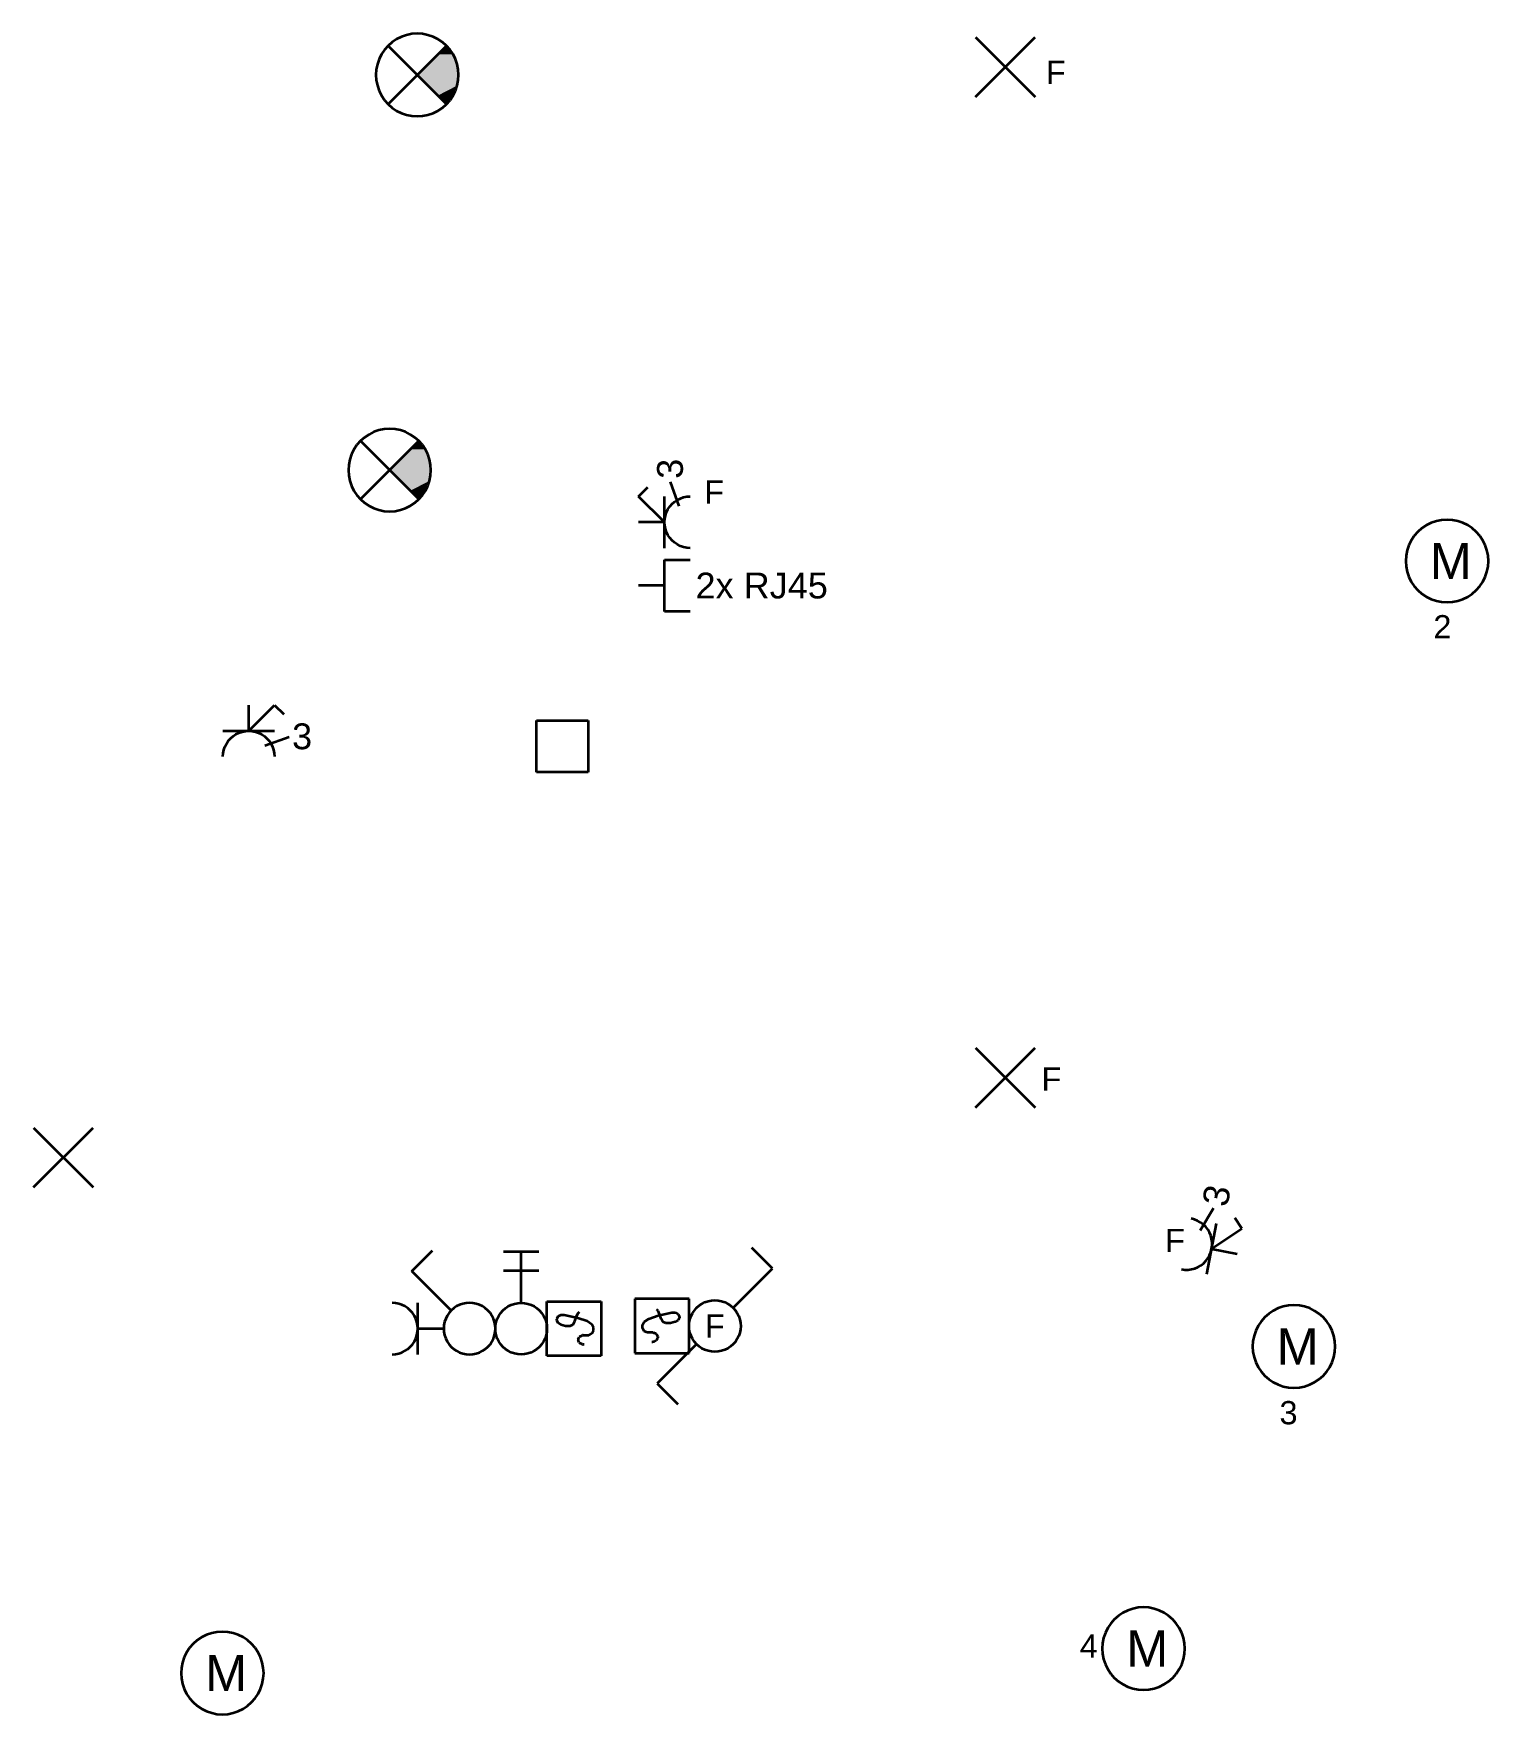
# Model space of a CAD drawing. Extents: x 800 to 1481, y 55 to 490.
# Drawn here: x 1361.4 to 1417.7, y 54.9 to 120 of the extents above; entities that cross this region are included whole.
import ezdxf

# ---------------------------------------------------------------- set-up
doc = ezdxf.new("R2010")
doc.units = 0
doc.layers.get('0').update_dxf_attribs({"lineweight": 18})
for name, color, linetype, lineweight, true_color in [('E_Licht', 7, 'Continuous', 35, 0x0080ff), ('E_RTH', 5, 'Continuous', 35, 0x0000ff), ('E_UKV', 3, 'Continuous', 35, 0x00ff00)]:
    doc.layers.add(name, color=color, linetype=linetype, lineweight=lineweight, true_color=true_color)
doc.styles.get("Standard").update_dxf_attribs({"font": 'arial.ttf'})

# ---------------------------------------------------------------- blocks, each defined once
blk = doc.blocks.new('Notleuchte-A0Q9B2L1AY', base_point=(1373.564, 101.506))
at = {"color": 0, "lineweight": -2}
for p, q in [((1374.033, 104.237), (1373.895, 104.079)), ((1374.19, 104.375), (1374.033, 104.237)), ((1374.033, 104.237), (1376.295, 101.975)), ((1374.033, 101.975), (1376.295, 104.237)), ((1374.364, 104.491), (1374.19, 104.375)), ((1374.552, 104.583), (1374.364, 104.491)), ((1374.75, 104.651), (1374.552, 104.583)), ((1374.955, 104.692), (1374.75, 104.651)), ((1375.164, 104.705), (1374.955, 104.692)), ((1375.372, 104.692), (1375.164, 104.705)), ((1375.578, 104.651), (1375.372, 104.692)), ((1375.776, 104.583), (1375.578, 104.651)), ((1375.963, 104.491), (1375.776, 104.583)), ((1376.137, 104.375), (1375.963, 104.491)), ((1376.295, 104.237), (1376.137, 104.375)), ((1376.433, 104.079), (1376.295, 104.237)), ((1373.686, 103.718), (1373.619, 103.52)), ((1373.778, 103.905), (1373.686, 103.718)), ((1373.895, 104.079), (1373.778, 103.905)), ((1376.549, 103.905), (1376.433, 104.079)), ((1376.642, 103.718), (1376.549, 103.905)), ((1376.709, 103.52), (1376.642, 103.718)), ((1373.578, 103.314), (1373.564, 103.106)), ((1373.564, 103.106), (1373.578, 102.897)), ((1373.619, 103.52), (1373.578, 103.314)), ((1373.578, 102.897), (1373.619, 102.692)), ((1376.75, 103.314), (1376.709, 103.52)), ((1376.709, 102.692), (1376.75, 102.897)), ((1376.763, 103.106), (1376.75, 103.314)), ((1376.75, 102.897), (1376.763, 103.106)), ((1373.619, 102.692), (1373.686, 102.494)), ((1373.686, 102.494), (1373.778, 102.306)), ((1373.778, 102.306), (1373.895, 102.132)), ((1376.433, 102.132), (1376.549, 102.306)), ((1376.549, 102.306), (1376.642, 102.494)), ((1376.642, 102.494), (1376.709, 102.692)), ((1373.895, 102.132), (1374.033, 101.975)), ((1374.033, 101.975), (1374.19, 101.837)), ((1374.19, 101.837), (1374.364, 101.72)), ((1374.364, 101.72), (1374.552, 101.628)), ((1374.552, 101.628), (1374.75, 101.561)), ((1375.578, 101.561), (1375.776, 101.628)), ((1375.776, 101.628), (1375.963, 101.72)), ((1375.963, 101.72), (1376.137, 101.837)), ((1376.137, 101.837), (1376.295, 101.975)), ((1376.295, 101.975), (1376.433, 102.132)), ((1374.75, 101.561), (1374.955, 101.52)), ((1374.955, 101.52), (1375.164, 101.506)), ((1375.164, 101.506), (1375.372, 101.52)), ((1375.372, 101.52), (1375.578, 101.561))]:
    blk.add_line(p, q, dxfattribs=at)
for points in [[(1376.549, 103.905), (1375.963, 103.905), (1376.295, 104.237)], [(1376.709, 103.52), (1375.578, 103.52), (1376.549, 103.905)], [(1375.578, 103.52), (1376.549, 103.905), (1375.963, 103.905)], [(1376.763, 103.106), (1375.164, 103.106), (1376.709, 103.52)], [(1375.164, 103.106), (1376.709, 103.52), (1375.578, 103.52)], [(1375.578, 102.692), (1376.763, 103.106), (1375.164, 103.106)], [(1376.763, 103.106), (1375.164, 103.106), (1376.763, 103.106)], [(1375.164, 103.106), (1376.763, 103.106), (1375.164, 103.106)], [(1376.709, 102.692), (1375.578, 102.692), (1376.763, 103.106)], [(1375.963, 102.306), (1376.709, 102.692), (1375.578, 102.692)], [(1376.549, 102.306), (1375.963, 102.306), (1376.709, 102.692)], [(1376.295, 101.975), (1376.549, 102.306), (1375.963, 102.306)]]:
    blk.add_solid(points, dxfattribs=at)
blk = doc.blocks.new('Notleuchte-A0Q9B2L3AY', base_point=(1374.631, 116.816))
at = {"color": 0, "lineweight": -2}
for p, q in [((1375.619, 119.893), (1375.431, 119.801)), ((1375.817, 119.96), (1375.619, 119.893)), ((1376.022, 120.001), (1375.817, 119.96)), ((1376.231, 120.015), (1376.022, 120.001)), ((1376.439, 120.001), (1376.231, 120.015)), ((1376.645, 119.96), (1376.439, 120.001)), ((1376.843, 119.893), (1376.645, 119.96)), ((1377.03, 119.801), (1376.843, 119.893)), ((1374.845, 119.215), (1374.753, 119.027)), ((1374.962, 119.389), (1374.845, 119.215)), ((1375.1, 119.546), (1374.962, 119.389)), ((1375.257, 119.684), (1375.1, 119.546)), ((1375.1, 119.546), (1377.362, 117.284)), ((1375.1, 117.284), (1377.362, 119.546)), ((1375.431, 119.801), (1375.257, 119.684)), ((1377.204, 119.684), (1377.03, 119.801)), ((1377.362, 119.546), (1377.204, 119.684)), ((1377.5, 119.389), (1377.362, 119.546)), ((1377.616, 119.215), (1377.5, 119.389)), ((1377.709, 119.027), (1377.616, 119.215)), ((1374.645, 118.624), (1374.631, 118.415)), ((1374.686, 118.829), (1374.645, 118.624)), ((1374.753, 119.027), (1374.686, 118.829)), ((1377.776, 118.829), (1377.709, 119.027)), ((1377.817, 118.624), (1377.776, 118.829)), ((1377.83, 118.415), (1377.817, 118.624)), ((1374.631, 118.415), (1374.645, 118.207)), ((1374.645, 118.207), (1374.686, 118.001)), ((1374.686, 118.001), (1374.753, 117.803)), ((1377.709, 117.803), (1377.776, 118.001)), ((1377.776, 118.001), (1377.817, 118.207)), ((1377.817, 118.207), (1377.83, 118.415)), ((1374.753, 117.803), (1374.845, 117.616)), ((1374.845, 117.616), (1374.962, 117.442)), ((1374.962, 117.442), (1375.1, 117.284)), ((1375.1, 117.284), (1375.257, 117.146)), ((1377.204, 117.146), (1377.362, 117.284)), ((1377.362, 117.284), (1377.5, 117.442)), ((1377.5, 117.442), (1377.616, 117.616)), ((1377.616, 117.616), (1377.709, 117.803)), ((1375.257, 117.146), (1375.431, 117.03)), ((1375.431, 117.03), (1375.619, 116.938)), ((1375.619, 116.938), (1375.817, 116.87)), ((1375.817, 116.87), (1376.022, 116.829)), ((1376.022, 116.829), (1376.231, 116.816)), ((1376.231, 116.816), (1376.439, 116.829)), ((1376.439, 116.829), (1376.645, 116.87)), ((1376.645, 116.87), (1376.843, 116.938)), ((1376.843, 116.938), (1377.03, 117.03)), ((1377.03, 117.03), (1377.204, 117.146))]:
    blk.add_line(p, q, dxfattribs=at)
for points in [[(1377.776, 118.829), (1376.645, 118.829), (1377.616, 119.215)], [(1376.645, 118.829), (1377.616, 119.215), (1377.03, 119.215)], [(1377.616, 119.215), (1377.03, 119.215), (1377.362, 119.546)], [(1377.83, 118.415), (1376.231, 118.415), (1377.776, 118.829)], [(1376.231, 118.415), (1377.776, 118.829), (1376.645, 118.829)], [(1376.645, 118.001), (1377.83, 118.415), (1376.231, 118.415)], [(1377.83, 118.415), (1376.231, 118.415), (1377.83, 118.415)], [(1376.231, 118.415), (1377.83, 118.415), (1376.231, 118.415)], [(1377.776, 118.001), (1376.645, 118.001), (1377.83, 118.415)], [(1377.03, 117.616), (1377.776, 118.001), (1376.645, 118.001)], [(1377.616, 117.616), (1377.03, 117.616), (1377.776, 118.001)], [(1377.362, 117.284), (1377.616, 117.616), (1377.03, 117.616)]]:
    blk.add_solid(points, dxfattribs=at)
blk = doc.blocks.new('Deckenauslass-A0Q9B2PXAY', base_point=(1397.85, 117.568))
at = {"color": 0, "lineweight": -2}
for p, q in [((1397.85, 117.568), (1400.158, 119.876)), ((1397.85, 119.876), (1400.158, 117.568))]:
    blk.add_line(p, q, dxfattribs=at)
blk = doc.blocks.new('Bauteilbeschriftung-A0Q9B2PZAY', base_point=(1400.573, 118.063))
at = {"color": 0, "linetype": 'ByBlock', "lineweight": -2, "ltscale": 0.35, "insert": (1400.573, 118.963), "char_height": 0.9, "attachment_point": 1}
blk.add_mtext('{\\fArial;F}', dxfattribs=at)
blk = doc.blocks.new('2xRJ45-Steckdose_ UP-A0Q9B2Q1AY', base_point=(1384.805, 97.633))
at = {"color": 0, "linetype": 'ByBlock', "lineweight": -2, "ltscale": 0.35}
for p, q in [((1385.805, 97.633), (1385.805, 99.633)), ((1385.805, 99.633), (1386.805, 99.633)), ((1385.805, 98.633), (1384.805, 98.633)), ((1386.805, 97.633), (1385.805, 97.633))]:
    blk.add_line(p, q, dxfattribs=at)
at = {"color": 0, "linetype": 'ByBlock', "lineweight": -2, "ltscale": 0.35, "insert": (1387.007, 99.133), "char_height": 1, "attachment_point": 1}
blk.add_mtext('{\\fArial;2x RJ45}', dxfattribs=at)
blk = doc.blocks.new('Steckdose T13_ UP_ 3-fach_ geschaltet-A0Q9B2Q3AY', base_point=(1384.805, 100.088))
at = {"color": 0, "linetype": 'ByBlock', "lineweight": -2, "ltscale": 0.35}
for p, q in [((1384.805, 102.088), (1385.16, 102.443)), ((1386.375, 101.705), (1386.036, 102.65)), ((1385.805, 101.088), (1384.805, 102.088)), ((1385.805, 100.088), (1385.805, 102.088)), ((1385.882, 101.471), (1385.939, 101.588)), ((1385.939, 101.588), (1386.012, 101.697)), ((1386.012, 101.697), (1386.098, 101.795)), ((1386.098, 101.795), (1386.197, 101.881)), ((1386.197, 101.881), (1386.305, 101.954)), ((1386.305, 101.954), (1386.423, 102.012)), ((1386.423, 102.012), (1386.547, 102.054)), ((1386.547, 102.054), (1386.675, 102.08)), ((1386.675, 102.08), (1386.805, 102.088)), ((1385.805, 101.088), (1384.805, 101.088)), ((1385.805, 101.088), (1385.814, 101.219)), ((1385.814, 100.958), (1385.805, 101.088)), ((1385.814, 101.219), (1385.84, 101.347)), ((1385.84, 100.829), (1385.814, 100.958)), ((1385.84, 101.347), (1385.882, 101.471)), ((1385.882, 100.705), (1385.84, 100.829)), ((1385.939, 100.588), (1385.882, 100.705)), ((1386.012, 100.479), (1385.939, 100.588)), ((1386.098, 100.381), (1386.012, 100.479)), ((1386.197, 100.295), (1386.098, 100.381)), ((1386.305, 100.222), (1386.197, 100.295)), ((1386.423, 100.164), (1386.305, 100.222)), ((1386.547, 100.122), (1386.423, 100.164)), ((1386.675, 100.097), (1386.547, 100.122)), ((1386.805, 100.088), (1386.675, 100.097))]:
    blk.add_line(p, q, dxfattribs=at)
at = {"color": 0, "linetype": 'ByBlock', "lineweight": -2, "ltscale": 0.35, "insert": (1385.518, 102.767), "char_height": 1, "attachment_point": 1, "rotation": 90}
blk.add_mtext('{\\fArial;3}', dxfattribs=at)
blk = doc.blocks.new('Bauteilbeschriftung-A0Q9B2Q5AY', base_point=(1387.346, 101.807))
at = {"color": 0, "linetype": 'ByBlock', "lineweight": -2, "ltscale": 0.35, "insert": (1387.346, 102.707), "char_height": 0.9, "attachment_point": 1}
blk.add_mtext('{\\fArial;F}', dxfattribs=at)
blk = doc.blocks.new('Deckenauslass-A0Q9B2Q7AY', base_point=(1397.85, 78.416))
at = {"color": 0, "lineweight": -2}
for p, q in [((1397.85, 78.416), (1400.158, 80.724)), ((1397.85, 80.724), (1400.158, 78.416))]:
    blk.add_line(p, q, dxfattribs=at)
blk = doc.blocks.new('Bauteilbeschriftung-A0Q9B2Q9AY', base_point=(1400.403, 79.07))
at = {"color": 0, "linetype": 'ByBlock', "lineweight": -2, "ltscale": 0.35, "insert": (1400.403, 79.97), "char_height": 0.9, "attachment_point": 1}
blk.add_mtext('{\\fArial;F}', dxfattribs=at)
blk = doc.blocks.new('Steckdose T13_ UP_ 3-fach_ geschaltet-A0Q9B2QLAY', base_point=(1405.821, 71.953))
at = {"color": 0, "linetype": 'ByBlock', "lineweight": -2, "ltscale": 0.35}
for p, q in [((1406.553, 73.65), (1407.066, 74.512)), ((1406.33, 74.074), (1406.203, 74.108)), ((1406.451, 74.025), (1406.33, 74.074)), ((1406.564, 73.96), (1406.451, 74.025)), ((1406.668, 73.881), (1406.564, 73.96)), ((1406.761, 73.788), (1406.668, 73.881)), ((1406.841, 73.685), (1406.761, 73.788)), ((1406.802, 71.953), (1407.185, 73.916)), ((1406.907, 73.572), (1406.841, 73.685)), ((1406.993, 72.935), (1408.166, 73.725)), ((1408.166, 73.725), (1407.886, 74.141)), ((1406.957, 73.451), (1406.907, 73.572)), ((1406.992, 73.325), (1406.957, 73.451)), ((1406.96, 72.808), (1406.993, 72.935)), ((1407.009, 73.195), (1406.992, 73.325)), ((1406.993, 72.935), (1407.01, 73.065)), ((1406.993, 72.935), (1407.975, 72.744)), ((1407.01, 73.065), (1407.009, 73.195)), ((1406.458, 72.231), (1406.571, 72.297)), ((1406.571, 72.297), (1406.674, 72.377)), ((1406.674, 72.377), (1406.766, 72.47)), ((1406.766, 72.47), (1406.845, 72.574)), ((1406.845, 72.574), (1406.91, 72.687)), ((1406.91, 72.687), (1406.96, 72.808)), ((1405.821, 72.145), (1405.95, 72.128)), ((1405.95, 72.128), (1406.081, 72.129)), ((1406.081, 72.129), (1406.211, 72.146)), ((1406.211, 72.146), (1406.337, 72.18)), ((1406.337, 72.18), (1406.458, 72.231))]:
    blk.add_line(p, q, dxfattribs=at)
at = {"color": 0, "linetype": 'ByBlock', "lineweight": -2, "ltscale": 0.35, "insert": (1406.615, 74.719), "char_height": 1, "attachment_point": 1, "rotation": 78.97438}
blk.add_mtext('{\\fArial;3}', dxfattribs=at)
blk = doc.blocks.new('Bauteilbeschriftung-A0Q9B2QNAY', base_point=(1405.191, 72.812))
at = {"color": 0, "linetype": 'ByBlock', "lineweight": -2, "ltscale": 0.35, "insert": (1405.191, 73.712), "char_height": 0.9, "attachment_point": 1}
blk.add_mtext('{\\fArial;F}', dxfattribs=at)
blk = doc.blocks.new('Motor allgemein-A0Q9B2QZAY', base_point=(1414.508, 97.984))
at = {"color": 0, "linetype": 'ByBlock', "lineweight": -2, "ltscale": 0.35}
for p, q in [((1415.308, 100.969), (1415.134, 100.853)), ((1415.496, 101.062), (1415.308, 100.969)), ((1415.694, 101.129), (1415.496, 101.062)), ((1415.899, 101.17), (1415.694, 101.129)), ((1416.108, 101.184), (1415.899, 101.17)), ((1416.317, 101.17), (1416.108, 101.184)), ((1416.522, 101.129), (1416.317, 101.17)), ((1416.72, 101.062), (1416.522, 101.129)), ((1416.908, 100.969), (1416.72, 101.062)), ((1417.082, 100.853), (1416.908, 100.969)), ((1414.722, 100.384), (1414.63, 100.196)), ((1414.839, 100.558), (1414.722, 100.384)), ((1414.977, 100.715), (1414.839, 100.558)), ((1415.134, 100.853), (1414.977, 100.715)), ((1417.239, 100.715), (1417.082, 100.853)), ((1417.377, 100.558), (1417.239, 100.715)), ((1417.494, 100.384), (1417.377, 100.558)), ((1417.586, 100.196), (1417.494, 100.384)), ((1414.522, 99.792), (1414.508, 99.584)), ((1414.562, 99.998), (1414.522, 99.792)), ((1414.63, 100.196), (1414.562, 99.998)), ((1417.653, 99.998), (1417.586, 100.196)), ((1417.694, 99.792), (1417.653, 99.998)), ((1417.708, 99.584), (1417.694, 99.792)), ((1414.508, 99.584), (1414.522, 99.375)), ((1414.522, 99.375), (1414.562, 99.17)), ((1414.562, 99.17), (1414.63, 98.971)), ((1414.63, 98.971), (1414.722, 98.784)), ((1417.494, 98.784), (1417.586, 98.971)), ((1417.586, 98.971), (1417.653, 99.17)), ((1417.653, 99.17), (1417.694, 99.375)), ((1417.694, 99.375), (1417.708, 99.584)), ((1414.722, 98.784), (1414.839, 98.61)), ((1414.839, 98.61), (1414.977, 98.452)), ((1414.977, 98.452), (1415.134, 98.314)), ((1417.082, 98.314), (1417.239, 98.452)), ((1417.239, 98.452), (1417.377, 98.61)), ((1417.377, 98.61), (1417.494, 98.784)), ((1415.134, 98.314), (1415.308, 98.198)), ((1415.308, 98.198), (1415.496, 98.105)), ((1415.496, 98.105), (1415.694, 98.038)), ((1415.694, 98.038), (1415.899, 97.997)), ((1415.899, 97.997), (1416.108, 97.984)), ((1416.108, 97.984), (1416.317, 97.997)), ((1416.317, 97.997), (1416.522, 98.038)), ((1416.522, 98.038), (1416.72, 98.105)), ((1416.72, 98.105), (1416.908, 98.198)), ((1416.908, 98.198), (1417.082, 98.314))]:
    blk.add_line(p, q, dxfattribs=at)
at = {"color": 0, "linetype": 'ByBlock', "lineweight": -2, "ltscale": 0.35, "insert": (1415.438, 100.284), "char_height": 1.4, "attachment_point": 1}
blk.add_mtext('{\\fArial;M}', dxfattribs=at)
blk = doc.blocks.new('Bauteilbeschriftung-A0Q9B2R1AY', base_point=(1415.578, 96.588))
at = {"color": 0, "linetype": 'ByBlock', "lineweight": -2, "ltscale": 0.35, "insert": (1415.578, 97.488), "char_height": 0.9, "attachment_point": 1}
blk.add_mtext('{\\fArial;2}', dxfattribs=at)
blk = doc.blocks.new('Motor allgemein-A0Q9B2R3AY', base_point=(1408.579, 67.556))
at = {"color": 0, "linetype": 'ByBlock', "lineweight": -2, "ltscale": 0.35}
for p, q in [((1409.205, 70.425), (1409.048, 70.287)), ((1409.379, 70.541), (1409.205, 70.425)), ((1409.567, 70.634), (1409.379, 70.541)), ((1409.765, 70.701), (1409.567, 70.634)), ((1409.97, 70.742), (1409.765, 70.701)), ((1410.179, 70.756), (1409.97, 70.742)), ((1410.388, 70.742), (1410.179, 70.756)), ((1410.593, 70.701), (1410.388, 70.742)), ((1410.792, 70.634), (1410.593, 70.701)), ((1410.979, 70.541), (1410.792, 70.634)), ((1411.153, 70.425), (1410.979, 70.541)), ((1411.311, 70.287), (1411.153, 70.425)), ((1408.701, 69.768), (1408.634, 69.57)), ((1408.794, 69.956), (1408.701, 69.768)), ((1408.91, 70.13), (1408.794, 69.956)), ((1409.048, 70.287), (1408.91, 70.13)), ((1411.449, 70.13), (1411.311, 70.287)), ((1411.565, 69.956), (1411.449, 70.13)), ((1411.657, 69.768), (1411.565, 69.956)), ((1411.725, 69.57), (1411.657, 69.768)), ((1408.593, 69.365), (1408.579, 69.156)), ((1408.579, 69.156), (1408.593, 68.947)), ((1408.634, 69.57), (1408.593, 69.365)), ((1411.766, 69.365), (1411.725, 69.57)), ((1411.779, 69.156), (1411.766, 69.365)), ((1411.766, 68.947), (1411.779, 69.156)), ((1408.593, 68.947), (1408.634, 68.742)), ((1408.634, 68.742), (1408.701, 68.544)), ((1408.701, 68.544), (1408.794, 68.356)), ((1411.565, 68.356), (1411.657, 68.544)), ((1411.657, 68.544), (1411.725, 68.742)), ((1411.725, 68.742), (1411.766, 68.947)), ((1408.794, 68.356), (1408.91, 68.182)), ((1408.91, 68.182), (1409.048, 68.024)), ((1409.048, 68.024), (1409.205, 67.886)), ((1409.205, 67.886), (1409.379, 67.77)), ((1409.379, 67.77), (1409.567, 67.678)), ((1410.792, 67.678), (1410.979, 67.77)), ((1410.979, 67.77), (1411.153, 67.886)), ((1411.153, 67.886), (1411.311, 68.024)), ((1411.311, 68.024), (1411.449, 68.182)), ((1411.449, 68.182), (1411.565, 68.356)), ((1409.567, 67.678), (1409.765, 67.61)), ((1409.765, 67.61), (1409.97, 67.57)), ((1409.97, 67.57), (1410.179, 67.556)), ((1410.179, 67.556), (1410.388, 67.57)), ((1410.388, 67.57), (1410.593, 67.61)), ((1410.593, 67.61), (1410.792, 67.678))]:
    blk.add_line(p, q, dxfattribs=at)
at = {"color": 0, "linetype": 'ByBlock', "lineweight": -2, "ltscale": 0.35, "insert": (1409.509, 69.856), "char_height": 1.4, "attachment_point": 1}
blk.add_mtext('{\\fArial;M}', dxfattribs=at)
blk = doc.blocks.new('Bauteilbeschriftung-A0Q9B2R5AY', base_point=(1409.619, 66.141))
at = {"color": 0, "linetype": 'ByBlock', "lineweight": -2, "ltscale": 0.35, "insert": (1409.619, 67.041), "char_height": 0.9, "attachment_point": 1}
blk.add_mtext('{\\fArial;3}', dxfattribs=at)
blk = doc.blocks.new('Motor allgemein-A0Q9B2R7AY', base_point=(1402.754, 55.854))
at = {"color": 0, "linetype": 'ByBlock', "lineweight": -2, "ltscale": 0.35}
for p, q in [((1403.38, 58.723), (1403.222, 58.585)), ((1403.554, 58.839), (1403.38, 58.723)), ((1403.742, 58.932), (1403.554, 58.839)), ((1403.94, 58.999), (1403.742, 58.932)), ((1404.145, 59.04), (1403.94, 58.999)), ((1404.354, 59.054), (1404.145, 59.04)), ((1404.563, 59.04), (1404.354, 59.054)), ((1404.768, 58.999), (1404.563, 59.04)), ((1404.966, 58.932), (1404.768, 58.999)), ((1405.154, 58.839), (1404.966, 58.932)), ((1405.328, 58.723), (1405.154, 58.839)), ((1405.485, 58.585), (1405.328, 58.723)), ((1402.876, 58.066), (1402.808, 57.868)), ((1402.968, 58.254), (1402.876, 58.066)), ((1403.084, 58.428), (1402.968, 58.254)), ((1403.222, 58.585), (1403.084, 58.428)), ((1405.623, 58.428), (1405.485, 58.585)), ((1405.739, 58.254), (1405.623, 58.428)), ((1405.832, 58.066), (1405.739, 58.254)), ((1405.899, 57.868), (1405.832, 58.066)), ((1402.767, 57.663), (1402.754, 57.454)), ((1402.754, 57.454), (1402.767, 57.245)), ((1402.808, 57.868), (1402.767, 57.663)), ((1405.94, 57.663), (1405.899, 57.868)), ((1405.954, 57.454), (1405.94, 57.663)), ((1405.94, 57.245), (1405.954, 57.454)), ((1402.767, 57.245), (1402.808, 57.04)), ((1402.808, 57.04), (1402.876, 56.841)), ((1402.876, 56.841), (1402.968, 56.654)), ((1402.968, 56.654), (1403.084, 56.48)), ((1405.623, 56.48), (1405.739, 56.654)), ((1405.739, 56.654), (1405.832, 56.841)), ((1405.832, 56.841), (1405.899, 57.04)), ((1405.899, 57.04), (1405.94, 57.245)), ((1403.084, 56.48), (1403.222, 56.322)), ((1403.222, 56.322), (1403.38, 56.184)), ((1403.38, 56.184), (1403.554, 56.068)), ((1403.554, 56.068), (1403.742, 55.976)), ((1404.966, 55.976), (1405.154, 56.068)), ((1405.154, 56.068), (1405.328, 56.184)), ((1405.328, 56.184), (1405.485, 56.322)), ((1405.485, 56.322), (1405.623, 56.48)), ((1403.742, 55.976), (1403.94, 55.908)), ((1403.94, 55.908), (1404.145, 55.867)), ((1404.145, 55.867), (1404.354, 55.854)), ((1404.354, 55.854), (1404.563, 55.867)), ((1404.563, 55.867), (1404.768, 55.908)), ((1404.768, 55.908), (1404.966, 55.976))]:
    blk.add_line(p, q, dxfattribs=at)
at = {"color": 0, "linetype": 'ByBlock', "lineweight": -2, "ltscale": 0.35, "insert": (1403.684, 58.154), "char_height": 1.4, "attachment_point": 1}
blk.add_mtext('{\\fArial;M}', dxfattribs=at)
blk = doc.blocks.new('Bauteilbeschriftung-A0Q9B2R9AY', base_point=(1401.884, 57.101))
at = {"color": 0, "linetype": 'ByBlock', "lineweight": -2, "ltscale": 0.35, "insert": (1401.884, 58.001), "char_height": 0.9, "attachment_point": 1}
blk.add_mtext('{\\fArial;4}', dxfattribs=at)
blk = doc.blocks.new('Temperaturmelder_ UP-A0Q9B2RBAY', base_point=(1384.655, 68.898))
at = {"color": 0, "linetype": 'ByBlock', "lineweight": -2, "ltscale": 0.35}
for p, q in [((1384.655, 70.998), (1384.655, 68.898)), ((1386.755, 70.998), (1384.655, 70.998)), ((1386.755, 68.898), (1386.755, 70.998)), ((1385.195, 70.233), (1385.555, 70.353)), ((1385.555, 70.533), (1385.495, 70.593)), ((1385.615, 70.413), (1385.555, 70.533)), ((1385.555, 70.353), (1386.095, 70.473)), ((1385.675, 70.233), (1385.615, 70.413)), ((1386.095, 70.473), (1386.215, 70.473)), ((1386.215, 70.473), (1386.335, 70.413)), ((1386.335, 70.413), (1386.379, 70.326)), ((1386.379, 70.326), (1386.383, 70.317)), ((1384.955, 69.993), (1385.015, 70.113)), ((1384.955, 69.873), (1384.955, 69.993)), ((1385.015, 69.753), (1384.955, 69.873)), ((1385.015, 70.113), (1385.195, 70.233)), ((1385.135, 69.693), (1385.015, 69.753)), ((1385.358, 69.693), (1385.135, 69.693)), ((1385.358, 69.693), (1385.366, 69.692)), ((1385.366, 69.692), (1385.375, 69.691)), ((1385.375, 69.691), (1385.383, 69.688)), ((1385.383, 69.688), (1385.391, 69.685)), ((1385.479, 69.641), (1385.391, 69.685)), ((1385.735, 70.113), (1385.675, 70.233)), ((1385.855, 70.053), (1385.735, 70.113)), ((1386.035, 70.053), (1385.855, 70.053)), ((1386.215, 70.113), (1386.035, 70.053)), ((1386.335, 70.173), (1386.215, 70.113)), ((1386.379, 70.259), (1386.335, 70.173)), ((1386.383, 70.268), (1386.379, 70.259)), ((1386.383, 70.317), (1386.385, 70.307)), ((1386.385, 70.278), (1386.383, 70.268)), ((1386.385, 70.307), (1386.386, 70.298)), ((1386.386, 70.288), (1386.385, 70.278)), ((1386.386, 70.298), (1386.386, 70.288)), ((1385.315, 69.333), (1385.358, 69.333)), ((1385.366, 69.333), (1385.358, 69.333)), ((1385.375, 69.335), (1385.366, 69.333)), ((1385.383, 69.337), (1385.375, 69.335)), ((1385.391, 69.341), (1385.383, 69.337)), ((1385.391, 69.341), (1385.479, 69.384)), ((1385.479, 69.641), (1385.485, 69.637)), ((1385.485, 69.388), (1385.479, 69.384)), ((1385.485, 69.637), (1385.491, 69.633)), ((1385.491, 69.392), (1385.485, 69.388)), ((1385.491, 69.633), (1385.496, 69.628)), ((1385.496, 69.397), (1385.491, 69.392)), ((1385.496, 69.628), (1385.5, 69.622)), ((1385.5, 69.403), (1385.496, 69.397)), ((1385.5, 69.622), (1385.504, 69.616)), ((1385.504, 69.409), (1385.5, 69.403)), ((1385.543, 69.538), (1385.504, 69.616)), ((1385.504, 69.409), (1385.543, 69.488)), ((1385.543, 69.538), (1385.546, 69.531)), ((1385.546, 69.494), (1385.543, 69.488)), ((1385.546, 69.531), (1385.548, 69.524)), ((1385.548, 69.502), (1385.546, 69.494)), ((1385.548, 69.524), (1385.549, 69.516)), ((1385.549, 69.509), (1385.548, 69.502)), ((1385.549, 69.516), (1385.549, 69.509)), ((1384.655, 68.898), (1386.755, 68.898))]:
    blk.add_line(p, q, dxfattribs=at)
blk = doc.blocks.new('Schalter_ Schema 3_ UP-A0Q9B2RDAY', base_point=(1385.527, 66.922))
at = {"color": 0, "lineweight": -2}
for p, q in [((1389.984, 72.176), (1389.186, 72.974)), ((1388.462, 70.655), (1389.984, 72.176)), ((1386.79, 70.206), (1386.832, 70.33)), ((1386.832, 70.33), (1386.889, 70.448)), ((1386.889, 70.448), (1386.962, 70.556)), ((1386.962, 70.556), (1387.048, 70.655)), ((1387.048, 70.655), (1387.147, 70.741)), ((1387.147, 70.741), (1387.255, 70.814)), ((1387.255, 70.814), (1387.373, 70.872)), ((1387.373, 70.872), (1387.497, 70.914)), ((1387.497, 70.914), (1387.625, 70.939)), ((1387.625, 70.939), (1387.755, 70.948)), ((1387.755, 70.948), (1387.886, 70.939)), ((1387.886, 70.939), (1388.014, 70.914)), ((1388.014, 70.914), (1388.138, 70.872)), ((1388.138, 70.872), (1388.255, 70.814)), ((1388.255, 70.814), (1388.364, 70.741)), ((1388.364, 70.741), (1388.463, 70.655)), ((1388.463, 70.655), (1388.549, 70.556)), ((1388.549, 70.556), (1388.621, 70.448)), ((1388.621, 70.448), (1388.679, 70.33)), ((1388.679, 70.33), (1388.721, 70.206)), ((1386.755, 69.948), (1386.764, 70.078)), ((1386.764, 69.817), (1386.755, 69.948)), ((1386.764, 70.078), (1386.79, 70.206)), ((1386.79, 69.689), (1386.764, 69.817)), ((1386.832, 69.565), (1386.79, 69.689)), ((1388.721, 69.689), (1388.679, 69.565)), ((1388.721, 70.206), (1388.747, 70.078)), ((1388.747, 69.817), (1388.721, 69.689)), ((1388.747, 70.078), (1388.755, 69.948)), ((1388.755, 69.948), (1388.747, 69.817)), ((1387.048, 69.241), (1385.527, 67.719)), ((1386.889, 69.448), (1386.832, 69.565)), ((1386.962, 69.339), (1386.889, 69.448)), ((1387.048, 69.241), (1386.962, 69.339)), ((1387.147, 69.154), (1387.048, 69.241)), ((1387.255, 69.082), (1387.147, 69.154)), ((1387.373, 69.024), (1387.255, 69.082)), ((1387.497, 68.982), (1387.373, 69.024)), ((1388.138, 69.024), (1388.014, 68.982)), ((1388.255, 69.082), (1388.138, 69.024)), ((1388.364, 69.154), (1388.255, 69.082)), ((1388.463, 69.241), (1388.364, 69.154)), ((1388.549, 69.339), (1388.463, 69.241)), ((1388.621, 69.448), (1388.549, 69.339)), ((1388.679, 69.565), (1388.621, 69.448)), ((1387.625, 68.956), (1387.497, 68.982)), ((1387.755, 68.948), (1387.625, 68.956)), ((1387.886, 68.956), (1387.755, 68.948)), ((1388.014, 68.982), (1387.886, 68.956)), ((1385.527, 67.719), (1386.324, 66.922))]:
    blk.add_line(p, q, dxfattribs=at)
blk = doc.blocks.new('Bauteilbeschriftung-A0Q9B2RFAY', base_point=(1387.372, 69.498))
at = {"color": 0, "linetype": 'ByBlock', "lineweight": -2, "ltscale": 0.35, "insert": (1387.372, 70.398), "char_height": 0.9, "attachment_point": 1}
blk.add_mtext('{\\fArial;F}', dxfattribs=at)
blk = doc.blocks.new('Abzweigdose quadratisch (multi) UP-A0Q9B2T1AY', base_point=(1380.855, 91.406))
at = {"color": 0, "lineweight": -2}
for p, q in [((1380.855, 93.406), (1382.855, 93.406)), ((1380.855, 91.406), (1380.855, 93.406)), ((1382.855, 93.406), (1382.855, 91.406)), ((1382.855, 91.406), (1380.855, 91.406))]:
    blk.add_line(p, q, dxfattribs=at)
blk = doc.blocks.new('Steckdose T13_ UP_ 3-fach_ geschaltet-A0Q9B2T3AY', base_point=(1368.705, 92.006))
at = {"color": 0, "linetype": 'ByBlock', "lineweight": -2, "ltscale": 0.35}
for p, q in [((1369.705, 93.006), (1369.705, 94.006)), ((1369.705, 93.006), (1370.705, 94.006)), ((1370.705, 94.006), (1371.06, 93.651)), ((1368.705, 93.006), (1370.705, 93.006)), ((1368.782, 92.388), (1368.839, 92.506)), ((1368.839, 92.506), (1368.912, 92.614)), ((1368.912, 92.614), (1368.998, 92.713)), ((1368.998, 92.713), (1369.097, 92.799)), ((1369.097, 92.799), (1369.205, 92.872)), ((1369.205, 92.872), (1369.323, 92.93)), ((1369.323, 92.93), (1369.447, 92.972)), ((1369.447, 92.972), (1369.575, 92.997)), ((1369.575, 92.997), (1369.705, 93.006)), ((1369.705, 93.006), (1369.836, 92.997)), ((1369.836, 92.997), (1369.964, 92.972)), ((1369.964, 92.972), (1370.088, 92.93)), ((1370.088, 92.93), (1370.205, 92.872)), ((1370.205, 92.872), (1370.314, 92.799)), ((1370.314, 92.799), (1370.413, 92.713)), ((1370.323, 92.437), (1371.267, 92.775)), ((1370.413, 92.713), (1370.499, 92.614)), ((1370.499, 92.614), (1370.571, 92.506)), ((1370.571, 92.506), (1370.629, 92.388)), ((1368.705, 92.006), (1368.714, 92.136)), ((1368.714, 92.136), (1368.74, 92.264)), ((1368.74, 92.264), (1368.782, 92.388)), ((1370.629, 92.388), (1370.671, 92.264)), ((1370.671, 92.264), (1370.697, 92.136)), ((1370.697, 92.136), (1370.705, 92.006))]:
    blk.add_line(p, q, dxfattribs=at)
at = {"color": 0, "linetype": 'ByBlock', "lineweight": -2, "ltscale": 0.35, "insert": (1371.384, 93.293), "char_height": 1, "attachment_point": 1}
blk.add_mtext('{\\fArial;3}', dxfattribs=at)
blk = doc.blocks.new('Deckenauslass-A0Q9B2T7AY', base_point=(1361.376, 75.323))
at = {"color": 0, "lineweight": -2}
for p, q in [((1361.376, 75.323), (1363.684, 77.631)), ((1361.376, 77.631), (1363.684, 75.323))]:
    blk.add_line(p, q, dxfattribs=at)
blk = doc.blocks.new('Motor allgemein-A0Q9B2T9AY', base_point=(1367.085, 54.904))
at = {"color": 0, "linetype": 'ByBlock', "lineweight": -2, "ltscale": 0.35}
for p, q in [((1368.073, 57.982), (1367.885, 57.889)), ((1368.271, 58.049), (1368.073, 57.982)), ((1368.476, 58.09), (1368.271, 58.049)), ((1368.685, 58.104), (1368.476, 58.09)), ((1368.894, 58.09), (1368.685, 58.104)), ((1369.099, 58.049), (1368.894, 58.09)), ((1369.297, 57.982), (1369.099, 58.049)), ((1369.485, 57.889), (1369.297, 57.982)), ((1367.299, 57.304), (1367.207, 57.116)), ((1367.416, 57.478), (1367.299, 57.304)), ((1367.554, 57.635), (1367.416, 57.478)), ((1367.711, 57.773), (1367.554, 57.635)), ((1367.885, 57.889), (1367.711, 57.773)), ((1369.659, 57.773), (1369.485, 57.889)), ((1369.816, 57.635), (1369.659, 57.773)), ((1369.954, 57.478), (1369.816, 57.635)), ((1370.071, 57.304), (1369.954, 57.478)), ((1370.163, 57.116), (1370.071, 57.304)), ((1367.099, 56.713), (1367.085, 56.504)), ((1367.14, 56.918), (1367.099, 56.713)), ((1367.207, 57.116), (1367.14, 56.918)), ((1370.23, 56.918), (1370.163, 57.116)), ((1370.271, 56.713), (1370.23, 56.918)), ((1370.285, 56.504), (1370.271, 56.713)), ((1367.085, 56.504), (1367.099, 56.295)), ((1367.099, 56.295), (1367.14, 56.09)), ((1367.14, 56.09), (1367.207, 55.891)), ((1370.163, 55.891), (1370.23, 56.09)), ((1370.23, 56.09), (1370.271, 56.295)), ((1370.271, 56.295), (1370.285, 56.504)), ((1367.207, 55.891), (1367.299, 55.704)), ((1367.299, 55.704), (1367.416, 55.53)), ((1367.416, 55.53), (1367.554, 55.372)), ((1367.554, 55.372), (1367.711, 55.234)), ((1369.659, 55.234), (1369.816, 55.372)), ((1369.816, 55.372), (1369.954, 55.53)), ((1369.954, 55.53), (1370.071, 55.704)), ((1370.071, 55.704), (1370.163, 55.891)), ((1367.711, 55.234), (1367.885, 55.118)), ((1367.885, 55.118), (1368.073, 55.026)), ((1368.073, 55.026), (1368.271, 54.958)), ((1368.271, 54.958), (1368.476, 54.917)), ((1368.476, 54.917), (1368.685, 54.904)), ((1368.685, 54.904), (1368.894, 54.917)), ((1368.894, 54.917), (1369.099, 54.958)), ((1369.099, 54.958), (1369.297, 55.026)), ((1369.297, 55.026), (1369.485, 55.118)), ((1369.485, 55.118), (1369.659, 55.234))]:
    blk.add_line(p, q, dxfattribs=at)
at = {"color": 0, "linetype": 'ByBlock', "lineweight": -2, "ltscale": 0.35, "insert": (1368.015, 57.204), "char_height": 1.4, "attachment_point": 1}
blk.add_mtext('{\\fArial;M}', dxfattribs=at)
blk = doc.blocks.new('Temperaturmelder_ UP-A0Q9B2TBAY', base_point=(1381.255, 68.798))
at = {"color": 0, "linetype": 'ByBlock', "lineweight": -2, "ltscale": 0.35}
for p, q in [((1381.255, 68.798), (1381.255, 70.898)), ((1381.255, 70.898), (1383.355, 70.898)), ((1381.795, 70.373), (1381.675, 70.313)), ((1381.915, 70.373), (1381.795, 70.373)), ((1382.455, 70.253), (1381.915, 70.373)), ((1382.395, 70.313), (1382.455, 70.433)), ((1382.455, 70.433), (1382.515, 70.493)), ((1383.355, 70.898), (1383.355, 68.798)), ((1381.626, 70.207), (1381.624, 70.198)), ((1381.624, 70.198), (1381.624, 70.188)), ((1381.624, 70.188), (1381.626, 70.178)), ((1381.628, 70.217), (1381.626, 70.207)), ((1381.626, 70.178), (1381.628, 70.168)), ((1381.632, 70.226), (1381.628, 70.217)), ((1381.628, 70.168), (1381.632, 70.159)), ((1381.675, 70.313), (1381.632, 70.226)), ((1381.632, 70.159), (1381.675, 70.073)), ((1381.675, 70.073), (1381.795, 70.013)), ((1381.795, 70.013), (1381.975, 69.953)), ((1381.975, 69.953), (1382.155, 69.953)), ((1382.155, 69.953), (1382.275, 70.013)), ((1382.275, 70.013), (1382.335, 70.133)), ((1382.335, 70.133), (1382.395, 70.313)), ((1382.815, 70.133), (1382.455, 70.253)), ((1382.995, 70.013), (1382.815, 70.133)), ((1383.055, 69.893), (1382.995, 70.013)), ((1382.995, 69.653), (1383.055, 69.773)), ((1383.055, 69.773), (1383.055, 69.893)), ((1382.463, 69.424), (1382.462, 69.416)), ((1382.462, 69.416), (1382.462, 69.409)), ((1382.462, 69.409), (1382.463, 69.402)), ((1382.465, 69.431), (1382.463, 69.424)), ((1382.463, 69.402), (1382.465, 69.394)), ((1382.468, 69.438), (1382.465, 69.431)), ((1382.465, 69.394), (1382.468, 69.388)), ((1382.468, 69.438), (1382.507, 69.516)), ((1382.507, 69.309), (1382.468, 69.388)), ((1382.511, 69.522), (1382.507, 69.516)), ((1382.507, 69.309), (1382.511, 69.303)), ((1382.515, 69.528), (1382.511, 69.522)), ((1382.511, 69.303), (1382.515, 69.297)), ((1382.52, 69.533), (1382.515, 69.528)), ((1382.515, 69.297), (1382.52, 69.292)), ((1382.526, 69.537), (1382.52, 69.533)), ((1382.52, 69.292), (1382.526, 69.288)), ((1382.532, 69.541), (1382.526, 69.537)), ((1382.526, 69.288), (1382.532, 69.284)), ((1382.532, 69.541), (1382.62, 69.585)), ((1382.62, 69.241), (1382.532, 69.284)), ((1382.628, 69.588), (1382.62, 69.585)), ((1382.62, 69.241), (1382.628, 69.237)), ((1382.636, 69.591), (1382.628, 69.588)), ((1382.628, 69.237), (1382.636, 69.235)), ((1382.644, 69.592), (1382.636, 69.591)), ((1382.636, 69.235), (1382.644, 69.233)), ((1382.653, 69.593), (1382.644, 69.592)), ((1382.644, 69.233), (1382.653, 69.233)), ((1382.653, 69.593), (1382.875, 69.593)), ((1382.695, 69.233), (1382.653, 69.233)), ((1382.875, 69.593), (1382.995, 69.653)), ((1383.355, 68.798), (1381.255, 68.798))]:
    blk.add_line(p, q, dxfattribs=at)
blk = doc.blocks.new('Storentaster_ UP-A0Q9B2TDAY', base_point=(1379.255, 68.848))
at = {"color": 0, "lineweight": -2}
for p, q in [((1380.945, 72.823), (1379.565, 72.823)), ((1380.255, 70.848), (1380.255, 72.823)), ((1380.945, 72.083), (1379.565, 72.083)), ((1379.332, 70.23), (1379.389, 70.348)), ((1379.389, 70.348), (1379.462, 70.456)), ((1379.462, 70.456), (1379.548, 70.555)), ((1379.548, 70.555), (1379.647, 70.641)), ((1379.647, 70.641), (1379.755, 70.714)), ((1379.755, 70.714), (1379.873, 70.772)), ((1379.873, 70.772), (1379.997, 70.814)), ((1379.997, 70.814), (1380.125, 70.839)), ((1380.125, 70.839), (1380.255, 70.848)), ((1380.255, 70.848), (1380.386, 70.839)), ((1380.386, 70.839), (1380.514, 70.814)), ((1380.514, 70.814), (1380.638, 70.772)), ((1380.638, 70.772), (1380.755, 70.714)), ((1380.755, 70.714), (1380.864, 70.641)), ((1380.864, 70.641), (1380.963, 70.555)), ((1380.963, 70.555), (1381.049, 70.456)), ((1381.049, 70.456), (1381.121, 70.348)), ((1381.121, 70.348), (1381.179, 70.23)), ((1379.255, 69.848), (1379.264, 69.978)), ((1379.264, 69.717), (1379.255, 69.848)), ((1379.264, 69.978), (1379.29, 70.106)), ((1379.29, 69.589), (1379.264, 69.717)), ((1379.29, 70.106), (1379.332, 70.23)), ((1381.179, 70.23), (1381.221, 70.106)), ((1381.221, 70.106), (1381.247, 69.978)), ((1381.247, 69.717), (1381.221, 69.589)), ((1381.247, 69.978), (1381.255, 69.848)), ((1381.255, 69.848), (1381.247, 69.717)), ((1379.332, 69.465), (1379.29, 69.589)), ((1379.389, 69.348), (1379.332, 69.465)), ((1379.462, 69.239), (1379.389, 69.348)), ((1379.548, 69.141), (1379.462, 69.239)), ((1379.647, 69.054), (1379.548, 69.141)), ((1379.755, 68.982), (1379.647, 69.054)), ((1380.864, 69.054), (1380.755, 68.982)), ((1380.963, 69.141), (1380.864, 69.054)), ((1381.049, 69.239), (1380.963, 69.141)), ((1381.121, 69.348), (1381.049, 69.239)), ((1381.179, 69.465), (1381.121, 69.348)), ((1381.221, 69.589), (1381.179, 69.465)), ((1379.873, 68.924), (1379.755, 68.982)), ((1379.997, 68.882), (1379.873, 68.924)), ((1380.125, 68.856), (1379.997, 68.882)), ((1380.255, 68.848), (1380.125, 68.856)), ((1380.386, 68.856), (1380.255, 68.848)), ((1380.514, 68.882), (1380.386, 68.856)), ((1380.638, 68.924), (1380.514, 68.882)), ((1380.755, 68.982), (1380.638, 68.924))]:
    blk.add_line(p, q, dxfattribs=at)
blk = doc.blocks.new('Schalter_ Schema 0_ UP-A0Q9B2TFAY', base_point=(1376.027, 68.848))
at = {"color": 0, "linetype": 'ByBlock', "lineweight": -2, "ltscale": 0.35}
for p, q in [((1376.027, 72.076), (1376.824, 72.874)), ((1377.548, 70.555), (1376.027, 72.076)), ((1377.389, 70.348), (1377.332, 70.23)), ((1377.462, 70.456), (1377.389, 70.348)), ((1377.548, 70.555), (1377.462, 70.456)), ((1377.647, 70.641), (1377.548, 70.555)), ((1377.755, 70.714), (1377.647, 70.641)), ((1377.873, 70.772), (1377.755, 70.714)), ((1377.997, 70.814), (1377.873, 70.772)), ((1378.125, 70.839), (1377.997, 70.814)), ((1378.255, 70.848), (1378.125, 70.839)), ((1378.386, 70.839), (1378.255, 70.848)), ((1378.514, 70.814), (1378.386, 70.839)), ((1378.638, 70.772), (1378.514, 70.814)), ((1378.755, 70.714), (1378.638, 70.772)), ((1378.864, 70.641), (1378.755, 70.714)), ((1378.963, 70.555), (1378.864, 70.641)), ((1379.049, 70.456), (1378.963, 70.555)), ((1379.121, 70.348), (1379.049, 70.456)), ((1379.179, 70.23), (1379.121, 70.348)), ((1377.264, 69.978), (1377.255, 69.848)), ((1377.255, 69.848), (1377.264, 69.717)), ((1377.29, 70.106), (1377.264, 69.978)), ((1377.264, 69.717), (1377.29, 69.589)), ((1377.332, 70.23), (1377.29, 70.106)), ((1379.221, 70.106), (1379.179, 70.23)), ((1379.247, 69.978), (1379.221, 70.106)), ((1379.221, 69.589), (1379.247, 69.717)), ((1379.255, 69.848), (1379.247, 69.978)), ((1379.247, 69.717), (1379.255, 69.848)), ((1377.29, 69.589), (1377.332, 69.465)), ((1377.332, 69.465), (1377.389, 69.348)), ((1377.389, 69.348), (1377.462, 69.239)), ((1377.462, 69.239), (1377.548, 69.141)), ((1377.548, 69.141), (1377.647, 69.054)), ((1377.647, 69.054), (1377.755, 68.982)), ((1378.755, 68.982), (1378.864, 69.054)), ((1378.864, 69.054), (1378.963, 69.141)), ((1378.963, 69.141), (1379.049, 69.239)), ((1379.049, 69.239), (1379.121, 69.348)), ((1379.121, 69.348), (1379.179, 69.465)), ((1379.179, 69.465), (1379.221, 69.589)), ((1377.755, 68.982), (1377.873, 68.924)), ((1377.873, 68.924), (1377.997, 68.882)), ((1377.997, 68.882), (1378.125, 68.856)), ((1378.125, 68.856), (1378.255, 68.848)), ((1378.255, 68.848), (1378.386, 68.856)), ((1378.386, 68.856), (1378.514, 68.882)), ((1378.514, 68.882), (1378.638, 68.924)), ((1378.638, 68.924), (1378.755, 68.982))]:
    blk.add_line(p, q, dxfattribs=at)
blk = doc.blocks.new('Steckdose T13_ UP-A0Q9B2THAY', base_point=(1375.255, 68.848))
at = {"color": 0, "linetype": 'ByBlock', "lineweight": -2, "ltscale": 0.35}
for p, q in [((1375.386, 70.839), (1375.255, 70.848)), ((1375.514, 70.814), (1375.386, 70.839)), ((1375.638, 70.772), (1375.514, 70.814)), ((1375.755, 70.714), (1375.638, 70.772)), ((1375.864, 70.641), (1375.755, 70.714)), ((1375.963, 70.555), (1375.864, 70.641)), ((1376.049, 70.456), (1375.963, 70.555)), ((1376.121, 70.348), (1376.049, 70.456)), ((1376.179, 70.23), (1376.121, 70.348)), ((1376.255, 68.848), (1376.255, 70.848)), ((1376.221, 70.106), (1376.179, 70.23)), ((1376.247, 69.978), (1376.221, 70.106)), ((1376.221, 69.589), (1376.247, 69.717)), ((1376.255, 69.848), (1376.247, 69.978)), ((1376.247, 69.717), (1376.255, 69.848)), ((1376.255, 69.848), (1377.255, 69.848)), ((1375.755, 68.982), (1375.864, 69.054)), ((1375.864, 69.054), (1375.963, 69.141)), ((1375.963, 69.141), (1376.049, 69.239)), ((1376.049, 69.239), (1376.121, 69.348)), ((1376.121, 69.348), (1376.179, 69.465)), ((1376.179, 69.465), (1376.221, 69.589)), ((1375.255, 68.848), (1375.386, 68.856)), ((1375.386, 68.856), (1375.514, 68.882)), ((1375.514, 68.882), (1375.638, 68.924)), ((1375.638, 68.924), (1375.755, 68.982))]:
    blk.add_line(p, q, dxfattribs=at)

msp = doc.modelspace()

# ---------------------------------------------------------------- block references
at = {"layer": 'E_Licht', "linetype": 'Continuous', "ltscale": 0.35}
for name, p in [('Notleuchte-A0Q9B2L3AY', (1374.631, 116.816)), ('Deckenauslass-A0Q9B2PXAY', (1397.85, 117.568)), ('Notleuchte-A0Q9B2L1AY', (1373.564, 101.506)), ('Abzweigdose quadratisch (multi) UP-A0Q9B2T1AY', (1380.855, 91.406)), ('Deckenauslass-A0Q9B2Q7AY', (1397.85, 78.416)), ('Deckenauslass-A0Q9B2T7AY', (1361.376, 75.323)), ('Schalter_ Schema 3_ UP-A0Q9B2RDAY', (1385.527, 66.922)), ('Storentaster_ UP-A0Q9B2TDAY', (1379.255, 68.848))]:
    msp.add_blockref(name, p, dxfattribs=at)
at = {"layer": 'E_Licht', "ltscale": 0.35}
for name, p in [('Bauteilbeschriftung-A0Q9B2PZAY', (1400.573, 118.063)), ('Steckdose T13_ UP_ 3-fach_ geschaltet-A0Q9B2Q3AY', (1384.805, 100.088)), ('Bauteilbeschriftung-A0Q9B2Q5AY', (1387.346, 101.807)), ('Motor allgemein-A0Q9B2QZAY', (1414.508, 97.984)), ('Bauteilbeschriftung-A0Q9B2R1AY', (1415.578, 96.588)), ('Steckdose T13_ UP_ 3-fach_ geschaltet-A0Q9B2T3AY', (1368.705, 92.006)), ('Bauteilbeschriftung-A0Q9B2Q9AY', (1400.403, 79.07)), ('Steckdose T13_ UP_ 3-fach_ geschaltet-A0Q9B2QLAY', (1405.821, 71.953)), ('Bauteilbeschriftung-A0Q9B2QNAY', (1405.191, 72.812)), ('Schalter_ Schema 0_ UP-A0Q9B2TFAY', (1376.027, 68.848)), ('Steckdose T13_ UP-A0Q9B2THAY', (1375.255, 68.848)), ('Bauteilbeschriftung-A0Q9B2RFAY', (1387.372, 69.498)), ('Motor allgemein-A0Q9B2R3AY', (1408.579, 67.556)), ('Bauteilbeschriftung-A0Q9B2R5AY', (1409.619, 66.141)), ('Motor allgemein-A0Q9B2R7AY', (1402.754, 55.854)), ('Motor allgemein-A0Q9B2T9AY', (1367.085, 54.904)), ('Bauteilbeschriftung-A0Q9B2R9AY', (1401.884, 57.101))]:
    msp.add_blockref(name, p, dxfattribs=at)
at = {"layer": 'E_RTH', "ltscale": 0.35}
for name, p in [('Temperaturmelder_ UP-A0Q9B2RBAY', (1384.655, 68.898)), ('Temperaturmelder_ UP-A0Q9B2TBAY', (1381.255, 68.798))]:
    msp.add_blockref(name, p, dxfattribs=at)
at = {"layer": 'E_UKV', "ltscale": 0.35}
msp.add_blockref('2xRJ45-Steckdose_ UP-A0Q9B2Q1AY', (1384.805, 97.633), dxfattribs=at)

doc.saveas('drawing.dxf')
